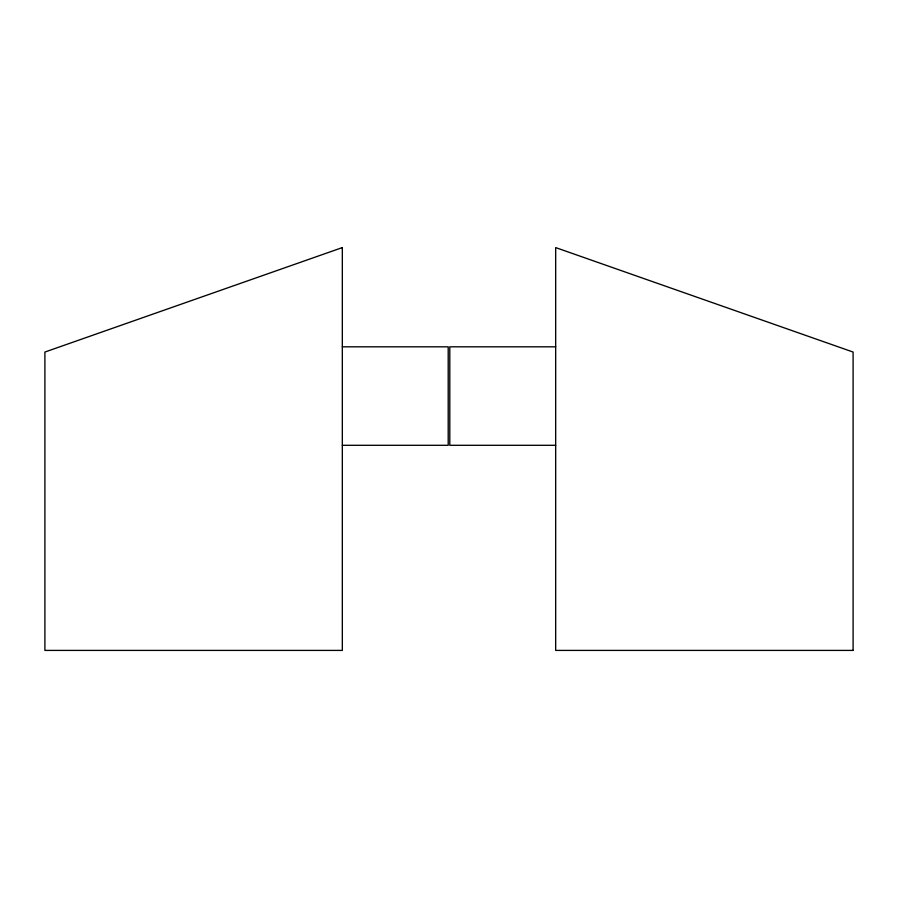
<?xml version="1.0" encoding="UTF-8"?>
<svg xmlns="http://www.w3.org/2000/svg" width="898" height="898" viewBox="0 0 898 898"><rect width="100%" height="100%" fill="white"/><g stroke="black" fill="none" stroke-linecap="round" stroke-linejoin="round"><path stroke-width="1.35" d="M342.329 346.819L448.203 346.819L448.203 445.296L342.329 445.296M555.671 346.819L449.797 346.819L449.797 445.296L555.671 445.296M342.329 247.59L44.9 352.05L44.9 650.41L342.329 650.41L342.329 247.59M853.1 650.41L555.671 650.41L555.671 247.59L853.1 352.05L853.1 650.41"/></g></svg>
